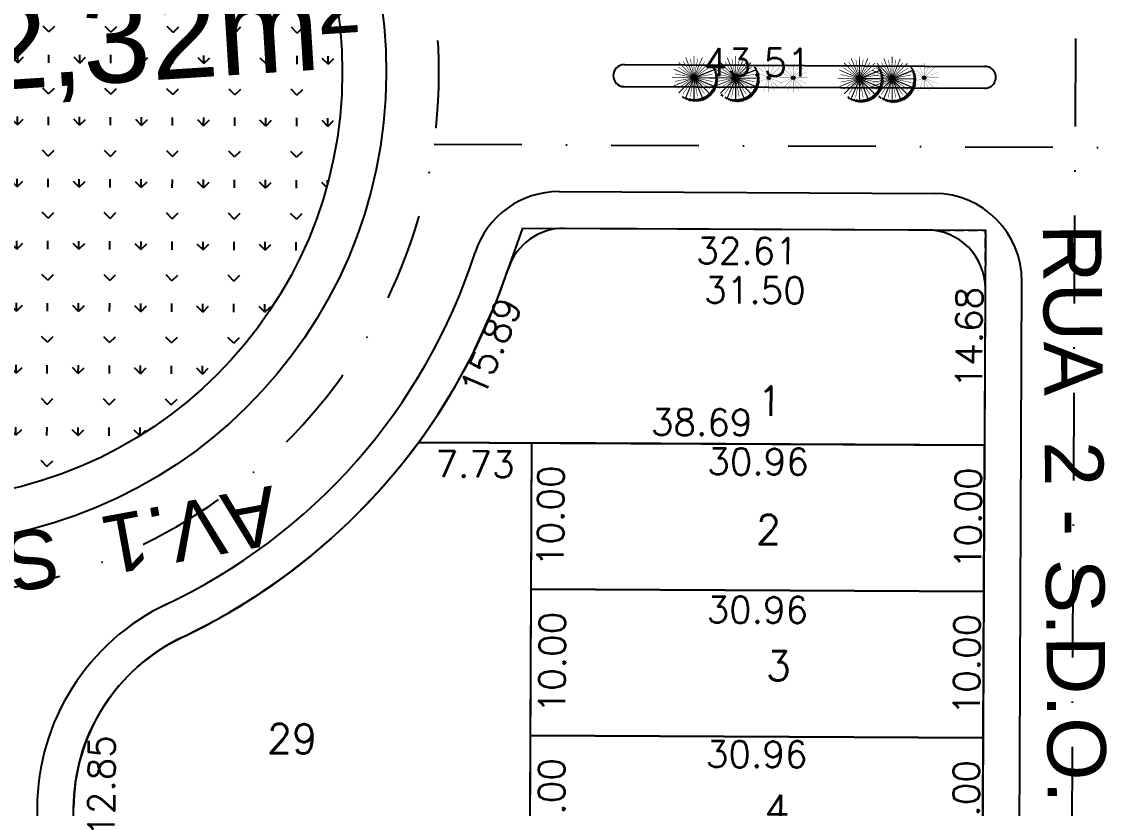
# Model space of a CAD drawing. Header units: millimetres. Extents: x -4430026 to 4783824, y 584 to 9593110.
# Drawn here: x 1678 to 1752.4, y 1674.4 to 1728.2 of the extents above; entities that cross this region are included whole.
import ezdxf
from ezdxf.enums import TextEntityAlignment as Align

# ---------------------------------------------------------------- set-up
doc = ezdxf.new("R2010")
doc.units = ezdxf.units.MM
for name, pattern in [('DASHDOT', [1, 0.5, -0.25, 0, -0.25]), ('HIDDEN', [0.375, 0.25, -0.125]), ('HIDDEN2', [0.1875, 0.125, -0.0625])]:
    doc.linetypes.add(name, pattern=pattern)
for name, color, linetype in [('boundary filipe', 6, 'Continuous'), ('BOUNDARY LOTES', 2, 'Continuous'), ('BOUNDARY VERDES', 92, 'Continuous'), ('Calçada', 1, 'Continuous'), ('CANTOS', 9, 'HIDDEN'), ('Cota', 8, 'Continuous'), ('COTAS', 8, 'Continuous'), ('Lotes', 2, 'Continuous'), ('Nomes de Ruas', 3, 'Continuous'), ('Numero de lotes', 5, 'Continuous'), ('PAI_pDYD', 72, 'Continuous'), ('Parede', 4, 'Continuous'), ('Projeção', 8, 'HIDDEN2'), ('QUADRA', 4, 'Continuous'), ('TRANSPLANTADA RETIRADA', 12, 'Continuous')]:
    doc.layers.add(name, color=color, linetype=linetype)
doc.styles.add('arcad1', font='romans.shx')
doc.styles.add('ARIAL', font='arial.ttf', dxfattribs={"height": 0.25})
doc.styles.add('ROMANS', font='romans.shx')
doc.dimstyles.new('BOLA100', dxfattribs={"dimscale": 0, "dimtxt": 1.9, "dimasz": 0.18, "dimexe": 0.18, "dimexo": 0.063, "dimgap": 0, "dimtad": 1, "dimzin": 4, "dimdsep": 46, "dimtxsty": 'ROMANS', "dimcen": 0.09, "dimse1": 1, "dimse2": 1, "dimsd1": 1, "dimsd2": 1, "dimclrt": 256, "dimaunit": 1, "dimadec": 4, "dimazin": 0, "dimtfac": 1.2, "dimtix": 1, "dimtmove": 2, "dimatfit": 3, "dimfxl": 1, "dimtvp": 2, "dimtolj": 1, "dimtzin": 4, "dimarcsym": 0})
doc.dimstyles.get("Standard").update_dxf_attribs({"dimtxt": 0.18, "dimasz": 0.18, "dimexe": 0.18, "dimexo": 0.0625, "dimgap": 0.09, "dimtad": 0, "dimtih": 1, "dimtoh": 1, "dimdec": 4, "dimzin": 0, "dimdsep": 46, "dimtxsty": 'Standard', "dimcen": 0.09, "dimadec": 0, "dimazin": 0, "dimtfac": 1, "dimtdec": 4, "dimtofl": 0, "dimtmove": 0, "dimatfit": 3, "dimfxl": 1, "dimtolj": 1, "dimtzin": 0, "dimarcsym": 0})

# ---------------------------------------------------------------- blocks, each defined once
blk = doc.blocks.new('PALMEIRA_PROPOSTA')
at = {"linetype": 'Continuous'}
h = blk.add_hatch(dxfattribs=at)
h.set_pattern_fill('_USER', color=250, scale=0.1680349678048515, angle=315, style=0, pattern_type=0)
h.set_pattern_definition([(315, (-2.759752643576576, -4.606280417879745), (0.1188186652112737, 0.1188186652112736), [])])
h.paths.add_polyline_path([(4.606280417880498, -0.4062804178796711, 0.2167655817345071), (3.166033061457028, 2.759752643582601, -0.1811803007978053), (4.200000000000045, 0, -0.643701983375483), (-2.759752643576576, -3.166033061462272, 0.6932216010114453)])
blk.add_hatch(color=1, dxfattribs=at).paths.add_polyline_path([(-0.4, 0, 1), (0.4, 0, 1)])
at = {"color": 98, "linetype": 'Continuous', "const_width": 0.15}
for points in [[(0, 4.199999999999967), (0, 0.3999999999999986)], [(-2.969848480983501, 2.969848480983444), (-0.2828427124745758, 0.2828427124746327)], [(-1.607270415933272, 3.880294036547411), (-0.1530733729459826, 0.3695518130044917)], [(1.607270415933272, 3.880294036547468), (0.1530733729459826, 0.3695518130045699)], [(2.969848480983728, 2.969848480983558), (0.2828427124745758, 0.2828427124746327)], [(-4.200000000000045, -5.684341886080801e-14), (-0.4000000000000909, -5.684341886080801e-14)], [(-3.880294036547411, 1.607270415933158), (-0.3695518130045912, 0.1530733729458476)], [(3.880294036547639, 1.607270415933669), (0.3695518130043638, 0.1530733729463094)], [(4.200000000000045, -5.684341886080801e-14), (0.4000000000000909, -5.684341886080801e-14)], [(-3.880294036547184, -1.607270415933499), (-0.3695518130043638, -0.1530733729461531)], [(-2.969848480983501, -2.969848480983558), (-0.2828427124745758, -0.2828427124746327)], [(-1.607270415933272, -3.880294036547411), (-0.1530733729459826, -0.3695518130044917)], [(0, -4.199999999999967), (0, -0.3999999999999986)], [(1.607270415933726, -3.880294036547241), (0.1530733729464373, -0.3695518130043425)], [(2.969848480983501, -2.969848480983558), (0.2828427124745758, -0.2828427124746327)], [(3.880294036547639, -1.607270415933101), (0.3695518130045912, -0.1530733729458404)]]:
    blk.add_lwpolyline(points, dxfattribs=at)
at = {"color": 96, "linetype": 'Continuous', "const_width": 0.1}
for points in [[(-3.076437565519427, 2.055609862172389), (-0.3325878449209085, 0.2222280932077751)], [(-2.055609862172332, 3.07643756551937), (-0.222228093207832, 0.3325878449209654)], [(-0.7218341914597204, 3.628905537491853), (-0.07803612880638866, 0.3923141121612517)], [(0.7218341914597204, 3.628905537491853), (0.07803612880638866, 0.3923141121612517)], [(2.05560986217256, 3.07643756551937), (0.222228093207832, 0.3325878449209654)], [(3.076437565519427, 2.055609862172389), (0.3325878449209085, 0.2222280932078888)], [(-3.628905537491846, 0.7218341914596635), (-0.3923141121613298, 0.07803612880633182)], [(3.628905537491846, 0.7218341914596635), (0.3923141121613298, 0.07803612880633182)], [(-3.628905537491846, -0.7218341914597772), (-0.3923141121613298, -0.0780361288064455)], [(-3.076437565519427, -2.055609862172503), (-0.3325878449209085, -0.2222280932078888)], [(-2.055609862172332, -3.076437565519484), (-0.222228093207832, -0.3325878449209654)], [(-0.7218341914597204, -3.628905537491853), (-0.07803612880638866, -0.3923141121612517)], [(0.7218341914597204, -3.628905537491853), (0.07803612880638866, -0.3923141121612517)], [(2.055609862172332, -3.07643756551937), (0.222228093207832, -0.3325878449209654)], [(3.076437565519427, -2.055609862172389), (0.3325878449209085, -0.2222280932077751)], [(3.628905537491846, -0.7218341914597772), (0.3923141121613298, -0.0780361288064455)]]:
    blk.add_lwpolyline(points, dxfattribs=at)
at = {"color": 98, "linetype": 'Continuous', "true_color": 0x001a00, "const_width": 0.15}
for points in [[(4.202124618651624, -0.06979593471066892), (0.4021246186516692, -0.06979593471066892)], [(3.915288052638743, 1.522220272488596), (0.4045458290954684, 0.06802322950123596)], [(-2.920891963595523, -3.022992908696779), (-0.2338861950865976, -0.3359871401878536)], [(-1.542341798166262, -3.9104686694983), (-0.08814475517897336, -0.3997264459553804)], [(0.07054112755872666, -4.199999999999967), (0.07054112755872666, -0.3999999999999986)], [(1.682805993431657, -3.847883843890031), (0.228608950444368, -0.3371416203471327)], [(2.91985880070979, -3.019590013364777), (0.2328530322008646, -0.3325842448558518)], [(3.85491508766404, -1.667666406111209), (0.344172864120992, -0.2134693631239486)]]:
    blk.add_lwpolyline(points, dxfattribs=at)
at = {"color": 1, "linetype": 'Continuous'}
blk.add_circle((0, 0), 0.4, dxfattribs=at)
blk = doc.blocks.new('PALMEIRA RETIRADA')
at = {"layer": 'TRANSPLANTADA RETIRADA', "linetype": 'Continuous'}
blk.add_hatch(color=256, dxfattribs=at).paths.add_polyline_path([(-0.4, 0, 1), (0.4, 0, 1)])
at = {"layer": 'TRANSPLANTADA RETIRADA', "linetype": 'HIDDEN', "const_width": 0.05}
for points in [[(-1.607270415933272, 3.880294036547411), (-0.1530733729459826, 0.3695518130044917)], [(0, 4.199999999999967), (0, 0.3999999999999986)], [(1.607270415933272, 3.880294036547468), (0.1530733729459826, 0.3695518130045699)], [(-4.200000000000045, -5.684341886080801e-14), (-0.4000000000000909, -5.684341886080801e-14)], [(-3.880294036547411, 1.607270415933158), (-0.3695518130045912, 0.1530733729458476)], [(-2.969848480983501, 2.969848480983444), (-0.2828427124745758, 0.2828427124746327)], [(2.969848480983728, 2.969848480983558), (0.2828427124745758, 0.2828427124746327)], [(3.880294036547639, 1.607270415933669), (0.3695518130043638, 0.1530733729463094)], [(4.200000000000045, -5.684341886080801e-14), (0.4000000000000909, -5.684341886080801e-14)], [(-3.880294036547184, -1.607270415933499), (-0.3695518130043638, -0.1530733729461531)], [(-2.969848480983501, -2.969848480983558), (-0.2828427124745758, -0.2828427124746327)], [(-1.607270415933272, -3.880294036547411), (-0.1530733729459826, -0.3695518130044917)], [(0, -4.199999999999967), (0, -0.3999999999999986)], [(1.607270415933726, -3.880294036547241), (0.1530733729464373, -0.3695518130043425)], [(2.969848480983501, -2.969848480983558), (0.2828427124745758, -0.2828427124746327)], [(3.880294036547639, -1.607270415933101), (0.3695518130045912, -0.1530733729458404)]]:
    blk.add_lwpolyline(points, dxfattribs=at)
at = {"layer": 'TRANSPLANTADA RETIRADA', "linetype": 'Continuous'}
blk.add_circle((0, 0), 0.4, dxfattribs=at)
blk = doc.blocks.new('*D15048')
at = {"layer": 'DEFPOINTS', "color": 0}
for p in [(1712.403420377826, 1712.513319101316), (1743.904162586108, 1712.364093908866), (1743.879011301854, 1707.054775097035)]:
    blk.add_point(p, dxfattribs=at)
at = {"layer": 'Cota', "color": 41, "insert": (1728.145693912245, 1709.812303683853), "char_height": 1.8, "attachment_point": 5, "rotation": 359.72858068829004, "style": 'ROMANS'}
blk.add_mtext('\\A1;31.50', dxfattribs=at)
blk = doc.blocks.new('*D13686')
at = {"layer": 'DEFPOINTS', "color": 0, "linetype": 'ByBlock'}
for p in [(1750.060929729168, 1724.332923645058), (1812.260231825469, 1724.038273362053), (1812.260231825469, 1724.038273362053)]:
    blk.add_point(p, dxfattribs=at)
at = {"layer": 'COTAS', "linetype": 'ByBlock', "insert": (1781.165081062991, 1725.135587844248), "char_height": 1.9, "attachment_point": 5, "rotation": 359.7285806946949, "style": 'ROMANS'}
blk.add_mtext('\\A1;62.20', dxfattribs=at)
blk = doc.blocks.new('*D13694')
at = {"layer": 'DEFPOINTS', "color": 0, "linetype": 'ByBlock'}
for p in [(1706.551251850204, 1724.538633910591), (1706.551251850204, 1724.538633910585), (1750.060929729168, 1724.332923645058)]:
    blk.add_point(p, dxfattribs=at)
at = {"layer": 'COTAS', "linetype": 'ByBlock', "insert": (1728.310582263253, 1725.385768160215), "char_height": 1.9, "attachment_point": 5, "rotation": 359.7291121706142, "style": 'ROMANS'}
blk.add_mtext('\\A1;43.51', dxfattribs=at)
blk = doc.blocks.new('*D14066')
at = {"layer": 'DEFPOINTS', "color": 0, "linetype": 'ByBlock'}
for p in [(1750.060929729168, 1724.332923645058), (1749.013449186082, 1503.214673726387), (1751.347637508724, 1503.203616218231)]:
    blk.add_point(p, dxfattribs=at)
at = {"layer": 'COTAS', "linetype": 'ByBlock', "insert": (1750.921388439576, 1613.767241463504), "char_height": 1.9, "attachment_point": 5, "rotation": 89.72858067876712, "style": 'ROMANS'}
blk.add_mtext('\\A1;221.12', dxfattribs=at)
blk = doc.blocks.new('*D14072')
at = {"layer": 'DEFPOINTS', "color": 0, "linetype": 'ByBlock'}
for p in [(1751.097532405896, 1943.154906786133), (1750.060929729168, 1724.332923645058), (1750.060929729169, 1724.332923645058)]:
    blk.add_point(p, dxfattribs=at)
at = {"layer": 'COTAS', "linetype": 'ByBlock', "insert": (1748.795594043576, 1833.752364653913), "char_height": 1.9, "attachment_point": 5, "rotation": 89.72858067876808, "style": 'ROMANS'}
blk.add_mtext('\\A1;218.82', dxfattribs=at)
blk = doc.blocks.new('*D11380')
at = {"layer": 'DEFPOINTS', "color": 0}
for p in [(1705.145790611087, 1697.281180000301), (1743.831843708595, 1697.09791657506), (1743.831843708625, 1697.097916581284)]:
    blk.add_point(p, dxfattribs=at)
at = {"layer": 'Cota', "color": 41, "insert": (1724.505870874981, 1700.789507900733), "char_height": 1.8, "attachment_point": 5, "rotation": 359.7285806790697, "style": 'ROMANS'}
blk.add_mtext('\\A1;38.69', dxfattribs=at)
blk = doc.blocks.new('*D11381')
at = {"layer": 'DEFPOINTS', "color": 0}
for p in [(1711.306696623108, 1714.066392800253), (1705.155895609924, 1699.41429812976), (1710.342939660856, 1697.236829547869)]:
    blk.add_point(p, dxfattribs=at)
at = {"layer": 'Cota', "color": 41, "insert": (1710.098955624746, 1705.956320910576), "char_height": 1.8, "attachment_point": 5, "rotation": 67.2278289592098, "style": 'ROMANS'}
blk.add_mtext('\\A1;15.89', dxfattribs=at)
blk = doc.blocks.new('*D11382')
at = {"layer": 'DEFPOINTS', "color": 0}
for p in [(1711.306696623107, 1714.066392800253), (1743.911495024811, 1713.911937471901), (1743.887411598746, 1708.828038715956)]:
    blk.add_point(p, dxfattribs=at)
at = {"layer": 'Cota', "color": 41, "insert": (1727.602066113004, 1712.505225986961), "char_height": 1.8, "attachment_point": 5, "rotation": 359.7285806790948, "style": 'ROMANS'}
blk.add_mtext('\\A1;32.61', dxfattribs=at)
blk = doc.blocks.new('*D11383')
at = {"layer": 'DEFPOINTS', "color": 0}
for p in [(1743.911495027032, 1713.911937472198), (1746.411466973438, 1713.90009461452), (1743.841948709829, 1699.231034710733)]:
    blk.add_point(p, dxfattribs=at)
at = {"layer": 'Cota', "color": 41, "insert": (1742.776734208007, 1706.576696948863), "char_height": 1.8, "attachment_point": 5, "rotation": 89.72858067963554, "style": 'ROMANS'}
blk.add_mtext('\\A1;14.68', dxfattribs=at)
blk = doc.blocks.new('*D11384')
at = {"layer": 'DEFPOINTS', "color": 0}
for p in [(1705.155895609924, 1699.41429812976), (1712.885245692156, 1699.377682682864), (1712.861236799693, 1694.309517450415)]:
    blk.add_point(p, dxfattribs=at)
at = {"layer": 'Cota', "color": 41, "insert": (1709.013615473108, 1697.927784780695), "char_height": 1.8, "attachment_point": 5, "rotation": 359.72858068829044, "style": 'ROMANS'}
blk.add_mtext('\\A1;7.73', dxfattribs=at)
blk = doc.blocks.new('*D11385')
at = {"layer": 'DEFPOINTS', "color": 0}
for p in [(1712.885245692156, 1699.377682682864), (1717.808803643756, 1699.354358823445), (1712.837874262903, 1689.377794886109)]:
    blk.add_point(p, dxfattribs=at)
at = {"layer": 'Cota', "color": 41, "insert": (1714.185158322298, 1694.371468639599), "char_height": 1.8, "attachment_point": 5, "rotation": 89.72858068829193, "style": 'ROMANS'}
blk.add_mtext('\\A1;10.00', dxfattribs=at)
blk = doc.blocks.new('*D11386')
at = {"layer": 'DEFPOINTS', "color": 0}
for p in [(1743.841948709828, 1699.231034710733), (1743.794577280575, 1689.231146913982), (1746.29454922628, 1689.219304056685)]:
    blk.add_point(p, dxfattribs=at)
at = {"layer": 'Cota', "color": 41, "insert": (1742.718275334074, 1694.236301669592), "char_height": 1.8, "attachment_point": 5, "rotation": 89.72858068829183, "style": 'ROMANS'}
blk.add_mtext('\\A1;10.00', dxfattribs=at)
blk = doc.blocks.new('*D11387')
at = {"layer": 'DEFPOINTS', "color": 0}
for p in [(1712.885245692156, 1699.377682682864), (1743.841948707438, 1699.231034705763), (1743.819202948504, 1694.429511233633)]:
    blk.add_point(p, dxfattribs=at)
at = {"layer": 'Cota', "color": 41, "insert": (1728.357905155973, 1698.102794829012), "char_height": 1.8, "attachment_point": 5, "rotation": 359.7285806790694, "style": 'ROMANS'}
blk.add_mtext('\\A1;30.96', dxfattribs=at)
blk = doc.blocks.new('*D11388')
at = {"layer": 'DEFPOINTS', "color": 0}
for p in [(1712.837874262903, 1689.377794886109), (1743.794577276598, 1689.231146914001), (1743.771204259727, 1684.297212053616)]:
    blk.add_point(p, dxfattribs=at)
at = {"layer": 'Cota', "color": 41, "insert": (1728.309906467411, 1687.970495646502), "char_height": 1.8, "attachment_point": 5, "rotation": 359.7285806882942, "style": 'ROMANS'}
blk.add_mtext('\\A1;30.96', dxfattribs=at)
blk = doc.blocks.new('*D8805')
at = {"layer": 'DEFPOINTS', "color": 0}
for p in [(1712.837874262903, 1689.377794886109), (1712.79050283365, 1679.377907089356), (1717.866895901937, 1679.353859220021)]:
    blk.add_point(p, dxfattribs=at)
at = {"layer": 'Lotes', "color": 41, "insert": (1714.290622009732, 1684.370856832929), "char_height": 1.8, "attachment_point": 5, "rotation": 89.72858068828802, "style": 'ROMANS'}
blk.add_mtext('\\A1;10.00', dxfattribs=at)
blk = doc.blocks.new('*D8806')
at = {"layer": 'DEFPOINTS', "color": 0}
for p in [(1712.79050283365, 1679.377907089356), (1712.743131404396, 1669.378019292599), (1717.819524472684, 1669.353971423264)]:
    blk.add_point(p, dxfattribs=at)
at = {"layer": 'Lotes', "color": 41, "insert": (1714.243250580479, 1674.370969036174), "char_height": 1.8, "attachment_point": 5, "rotation": 89.72858068828802, "style": 'ROMANS'}
blk.add_mtext('\\A1;10.00', dxfattribs=at)
blk = doc.blocks.new('*D8823')
at = {"layer": 'DEFPOINTS', "color": 0}
for p in [(1741.172389830122, 1689.243568730086), (1741.125018400869, 1679.243680933333), (1746.201411469156, 1679.219633063998)]:
    blk.add_point(p, dxfattribs=at)
at = {"layer": 'Lotes', "color": 41, "insert": (1742.625137576951, 1684.236630676906), "char_height": 1.8, "attachment_point": 5, "rotation": 89.72858068828802, "style": 'ROMANS'}
blk.add_mtext('\\A1;10.00', dxfattribs=at)
blk = doc.blocks.new('*D8824')
at = {"layer": 'DEFPOINTS', "color": 0}
for p in [(1741.125018400869, 1679.243680933333), (1741.077646971615, 1669.243793136576), (1746.154040039903, 1669.219745267241)]:
    blk.add_point(p, dxfattribs=at)
at = {"layer": 'Lotes', "color": 41, "insert": (1742.577766147698, 1674.236742880151), "char_height": 1.8, "attachment_point": 5, "rotation": 89.72858068828802, "style": 'ROMANS'}
blk.add_mtext('\\A1;10.00', dxfattribs=at)
blk = doc.blocks.new('*D8841')
at = {"layer": 'DEFPOINTS', "color": 0}
for p in [(1712.790502833673, 1679.377907094338), (1743.747205848956, 1679.231259117238), (1743.724460090022, 1674.429735645106)]:
    blk.add_point(p, dxfattribs=at)
at = {"layer": 'Cota', "color": 41, "insert": (1728.263162297491, 1678.103019240485), "char_height": 1.8, "attachment_point": 5, "rotation": 359.7285806790694, "style": 'ROMANS'}
blk.add_mtext('\\A1;30.96', dxfattribs=at)
blk = doc.blocks.new('*D8858')
at = {"layer": 'DEFPOINTS', "color": 0}
for p in [(1681.618401857827, 1682.37171224892), (1681.557548023022, 1669.525751515889), (1687.052055286332, 1669.49972295763)]:
    blk.add_point(p, dxfattribs=at)
at = {"layer": 'Lotes', "color": 41, "insert": (1683.482522596903, 1675.939757038676), "char_height": 1.8, "attachment_point": 5, "rotation": 89.72858068828802, "style": 'ROMANS'}
blk.add_mtext('\\A1;12.85', dxfattribs=at)
blk = doc.blocks.new('*D8587')
at = {"layer": 'DEFPOINTS', "color": 0, "linetype": 'ByBlock'}
for p in [(1750.060929729168, 1724.332923645058), (1812.260231825469, 1724.038273362053), (1812.260231825469, 1724.038273362053)]:
    blk.add_point(p, dxfattribs=at)
at = {"layer": 'COTAS', "linetype": 'ByBlock', "insert": (1781.165081062991, 1725.135587844248), "char_height": 1.9, "attachment_point": 5, "rotation": 359.7285806946949, "style": 'ROMANS'}
blk.add_mtext('\\A1;62.20', dxfattribs=at)
blk = doc.blocks.new('*D8595')
at = {"layer": 'DEFPOINTS', "color": 0, "linetype": 'ByBlock'}
for p in [(1706.551251850204, 1724.538633910591), (1706.551251850204, 1724.538633910582), (1750.060929729168, 1724.332923645058)]:
    blk.add_point(p, dxfattribs=at)
at = {"layer": 'COTAS', "linetype": 'ByBlock', "insert": (1728.310582263253, 1725.385768160211), "char_height": 1.9, "attachment_point": 5, "rotation": 359.7291121706142, "style": 'ROMANS'}
blk.add_mtext('\\A1;43.51', dxfattribs=at)
blk = doc.blocks.new('*D8599')
at = {"layer": 'DEFPOINTS', "color": 0, "linetype": 'ByBlock'}
for p in [(1750.060929729168, 1724.332923645058), (1749.013449186082, 1503.214673726387), (1751.347637508724, 1503.203616218231)]:
    blk.add_point(p, dxfattribs=at)
at = {"layer": 'COTAS', "linetype": 'ByBlock', "insert": (1750.921388439576, 1613.767241463504), "char_height": 1.9, "attachment_point": 5, "rotation": 89.72858067876712, "style": 'ROMANS'}
blk.add_mtext('\\A1;221.12', dxfattribs=at)
blk = doc.blocks.new('*D8602')
at = {"layer": 'DEFPOINTS', "color": 0, "linetype": 'ByBlock'}
for p in [(1751.097532405896, 1943.154906786133), (1750.060929729168, 1724.332923645058), (1750.060929729169, 1724.332923645058)]:
    blk.add_point(p, dxfattribs=at)
at = {"layer": 'COTAS', "linetype": 'ByBlock', "insert": (1748.795594043576, 1833.752364653913), "char_height": 1.9, "attachment_point": 5, "rotation": 89.72858067876808, "style": 'ROMANS'}
blk.add_mtext('\\A1;218.82', dxfattribs=at)
blk = doc.blocks.new('*D8741')
at = {"layer": 'DEFPOINTS', "color": 0}
for p in [(1711.306696623107, 1714.066392800253), (1743.911495024811, 1713.911937471901), (1743.887411598746, 1708.828038715956)]:
    blk.add_point(p, dxfattribs=at)
at = {"layer": 'Cota', "color": 41, "insert": (1727.602066113004, 1712.505225986961), "char_height": 1.8, "attachment_point": 5, "rotation": 359.7285806790948, "style": 'ROMANS'}
blk.add_mtext('\\A1;32.61', dxfattribs=at)

msp = doc.modelspace()

# ---------------------------------------------------------------- hatches: boundary and pattern name
at = {"layer": 'BOUNDARY VERDES', "linetype": 'ByBlock'}
h = msp.add_hatch(dxfattribs=at)
h.set_pattern_fill('ACET-2D-ACET-2D-GRASS', color=256, scale=3, angle=-0.271419311709254, style=0)
h.set_pattern_definition([(89.72858068829075, (-12463.19953804596, 8873.38966716007), (-2.121296541097392, 0.01004899765517337), [0.5624999999999998, -3.680140688999999]), (44.72858068829074, (-12463.19953804596, 8873.38966716007), (-2.111247543999205, 2.131345539314854), [0.5625, -2.4375]), (134.7285806882907, (-12463.19953804596, 8873.38966716007), (-2.131345539314854, -2.111247543999205), [0.5625, -2.4375])])
edge = h.paths.add_edge_path()
edge.add_ellipse((1670.726130594996, 1724.708605582547), major_axis=(-29.22519739150426, 0.138445492369255), ratio=0.9998098693193332, start_angle=0, end_angle=360)

# ---------------------------------------------------------------- linework, layer by layer
at = {"layer": 'boundary filipe', "elevation": 2.439200347918005}
msp.add_lwpolyline([(1688.440362633493, 1685.812324287885), (1690.90770900008, 1687.056714558122), (1692.302956474417, 1687.838265049027), (1693.357549780443, 1688.475754044714), (1693.91883808534, 1688.832292956544), (1695.1292479524, 1689.644111706086), (1696.480600040357, 1690.624214876414), (1697.855945867654, 1691.708310310858), (1699.184895458559, 1692.84693177515), (1700.421813436296, 1693.995905199149), (1701.528947285336, 1695.105704724436), (1702.218415821184, 1695.839818319443), (1702.739558651996, 1696.418550123611), (1703.912226907102, 1697.803467306656), (1704.704851206841, 1698.811615871545), (1705.483656770463, 1699.866531429971), (1706.474146572765, 1701.313852063211), (1707.664386969059, 1703.241216767013), (1708.850209045981, 1705.424055045602), (1710.453733851146, 1708.989283265604), (1711.293609922684, 1711.303851458861), (1712.287034593238, 1714.061748746922), (1743.911495024813, 1713.911937472208), (1742.942110643941, 1509.279422386168)], dxfattribs=at)
msp.add_lwpolyline([(1680.796715405499, 1508.917535825607), (1681.580711137648, 1674.415377068861, -0.2751800621661684), (1688.440362631755, 1685.812324286955)], format="xyb", dxfattribs=at)
at = {"layer": 'BOUNDARY LOTES', "elevation": 2.439200347918005}
for points in [[(1743.841948709828, 1699.231034710733), (1705.174106897143, 1699.414211859322), (1706.474146575129, 1701.3138520632), (1707.664386971424, 1703.241216767002), (1708.850209048346, 1705.424055045592), (1710.45373385351, 1708.989283265593), (1711.293609925049, 1711.30385145885), (1712.287034595602, 1714.06174874691), (1743.911495027178, 1713.911937472197), (1743.841948709828, 1699.231034710733)], [(1704.848728919981, 1699.006502561051), (1704.70485120687, 1698.811615871612), (1704.635286643089, 1698.723135850069)], [(1702.739558652048, 1696.418550123716), (1702.218415821127, 1695.839818319454), (1701.679113910405, 1695.265595067884)], [(1701.568749563728, 1695.145602835827), (1700.421813436329, 1693.995905199163), (1699.184895458447, 1692.846931775131), (1698.72578524956, 1692.453573936767)], [(1698.278189647947, 1692.070081618591), (1697.855945867602, 1691.70831031083), (1696.480600040362, 1690.624214876398), (1695.129247952362, 1689.644111706085), (1695.021016014702, 1689.571520826978)], [(1694.680982805048, 1689.343461437645), (1693.918838085295, 1688.832292956521), (1693.357549780307, 1688.475754044669), (1692.219662221194, 1687.787914672702)]]:
    msp.add_lwpolyline(points, dxfattribs=at)
for points in [[(1743.84194870746, 1699.231034710744), (1712.885245692154, 1699.377682682866), (1712.837874262901, 1689.377794886107), (1743.794577276598, 1689.231146913999)], [(1743.7945772766, 1689.231146914), (1712.837874262903, 1689.377794886107), (1712.79050283365, 1679.377907089356), (1743.747205845737, 1679.231259117253)], [(1743.747205845737, 1679.231259117253), (1712.79050283365, 1679.377907089356), (1712.743131404396, 1669.378019292597), (1743.699834414875, 1669.231371320504)]]:
    msp.add_lwpolyline(points, close=True, dxfattribs=at)
at = {"layer": 'Calçada'}
for p, q in [((1719.218553205685, 1725.228753253751, 2.439200347918005), (1743.863589776235, 1725.112004881299, 2.439200347918005)), ((1719.218553205685, 1725.228753253751, 2.439200347918005), (1743.863589776235, 1725.112004881299, 2.439200347918005)), ((1719.211448841377, 1723.729055276229, 2.439200347918005), (1743.856485413314, 1723.612306901908, 2.439200347918005)), ((1719.211448841377, 1723.729055276229, 2.439200347918005), (1743.856485413314, 1723.612306901908, 2.439200347918005)), ((1714.757651559647, 1716.550073000669, 2.439200347918005), (1740.423377154063, 1716.428489422161, 2.439200347918005)), ((1714.757651559647, 1716.550073000669, 2.439200347918005), (1740.423377154063, 1716.428489422161, 2.439200347918005)), ((1745.458488425249, 1512.730773348949, 2.439200347918005), (1746.394886973652, 1710.400133885684, 2.439200347918005)), ((1679.080739188458, 1674.427219926267, 2.439200347918005), (1678.313499477861, 1512.466496654905, 2.439200347918005))]:
    msp.add_line(p, q, dxfattribs=at)
for centre, radius, start, end in [((1714.729228701149, 1710.550140322644, 2.439200347918062), 5.999999999999999, 89.72858067922077, 162.1584119651754), ((1714.729228701149, 1710.550140322644, 2.439200347918062), 5.999999999999999, 89.72858067922077, 162.1584119651754), ((1740.394954295603, 1710.428556744112, 2.439200347918005), 5.999999999999999, 359.7285806799568, 89.72858067963764), ((1740.394954295603, 1710.428556744112, 2.439200347918005), 5.999999999999999, 359.7285806799568, 89.72858067963764), ((1694.580565273409, 1674.353794210219, 2.439200347918062), 15.5, 115.3423874762325, 179.728580685689)]:
    msp.add_arc(centre, radius, start, end, dxfattribs=at)
for centre in [(1670.726130594996, 1724.708605582547, 2.439200347918005), (1670.726130594989, 1724.708605582548, 2.439200347918005), (1670.726130594989, 1724.708605582548, 2.439200347918005)]:
    msp.add_ellipse(centre, major_axis=(-32.22516373052985, 0.1526569213407446), ratio=0.9998098693193331, dxfattribs=at)
for centre, major_axis, ratio, start_param, end_param in [((1719.21500102447, 1724.478904265919, 2.439200347918062), (-0.749991590966356, 0.003552857272517582), 0.9998098693193332, 4.712388980161548, 7.853981633748916), ((1719.21500102447, 1724.478904265919, 2.439200347918062), (-0.749991590966356, 0.003552857272517582), 0.9998098693193332, 4.712388980161548, 7.853981633748916), ((1743.860037595055, 1724.362155900917, 2.439200347918062), (-0.7499915866626754, 0.003552857252130203), 0.9998098693193334, 1.570796327500652, 4.71238898109287), ((1743.860037595055, 1724.362155900917, 2.439200347918062), (-0.7499915866626754, 0.003552857252130203), 0.9998098693193334, 1.570796327500652, 4.71238898109287), ((1670.726130594965, 1724.70860558814, 2.439200347918062), (-40.22507396793142, 0.190554065263504), 0.9998098693193332, 2.013629430993767, 2.834990078065698)]:
    msp.add_ellipse(centre, major_axis=major_axis, ratio=ratio, start_param=start_param, end_param=end_param, dxfattribs=at)
at = {"layer": 'CANTOS', "ltscale": 2.5}
for p in [(1739.911539906074, 1713.930886044513, 2.439200347918005), (1739.911539906074, 1713.930886044513, 2.439200347918005), (1743.892546452469, 1709.911982353469, 2.439200347918005), (1743.892546452469, 1709.911982353469, 2.439200347918005)]:
    msp.add_line(p, (1743.911495024813, 1713.911937472208, 2.439200347918005), dxfattribs=at)
at = {"layer": 'Lotes'}
for p, q in [((1705.155895609924, 1699.41429812976, 2.439200347918005), (1743.841948707464, 1699.231034710744, 2.439200347918005)), ((1712.885245692156, 1699.377682682864, 2.439200347918005), (1711.983807351751, 1509.088252918067, 2.439200347918005)), ((1712.837874262903, 1689.377794886109, 2.439200347918005), (1743.794577276598, 1689.231146914, 2.439200347918005)), ((1712.79050283365, 1679.377907089356, 2.439200347918005), (1743.747205845737, 1679.231259117253, 2.439200347918005))]:
    msp.add_line(p, q, dxfattribs=at)
at = {"layer": 'Projeção', "linetype": 'DASHDOT', "ltscale": 12}
for p, q in [((1749.013449186089, 1503.214673726383, 2.439200347918005), (1751.097532405903, 1943.154906786128, 2.439200347918005)), ((1706.212419897982, 1719.790589337919, 2.439200347918005), (2248.241023587471, 1717.222893602625, 2.439200347918005))]:
    msp.add_line(p, q, dxfattribs=at)
at = {"layer": 'Projeção', "linetype": 'DASHDOT', "ltscale": 12, "elevation": 2.439200347918005}
msp.add_lwpolyline([(1634.901007257636, 1724.878316218653), (1634.901007257636, 1724.878316218653, 81.4954657872159), (1634.952537329124, 1726.635696119401)], format="xyb", dxfattribs=at)
at = {"layer": 'QUADRA'}
for p, q in [((1715.110437951163, 1714.048373731177, 2.439200347918005), (1739.911539906074, 1713.930886044513, 2.439200347918005)), ((1715.110437951163, 1714.048373731177, 2.439200347918005), (1739.911539906074, 1713.930886044513, 2.439200347918005)), ((1742.942110643941, 1509.279422386165, 2.439200347918005), (1743.89254645247, 1709.911982354113, 2.439200347918005))]:
    msp.add_line(p, q, dxfattribs=at)
at = {"layer": 'QUADRA', "elevation": 2.439200347918005}
msp.add_lwpolyline([(1688.440362635857, 1685.812324287874), (1690.907709002445, 1687.056714558111), (1692.302956476781, 1687.838265049016), (1693.357549782808, 1688.475754044703), (1693.918838087705, 1688.832292956533), (1695.129247954764, 1689.644111706075), (1696.480600042721, 1690.624214876403), (1697.855945870019, 1691.708310310848), (1699.184895460923, 1692.846931775139), (1700.421813438661, 1693.995905199137), (1701.528947287701, 1695.105704724425), (1702.218415823548, 1695.839818319432), (1702.739558654361, 1696.418550123599), (1703.912226909467, 1697.803467306645), (1704.704851209205, 1698.811615871534), (1705.483656772827, 1699.86653142996), (1706.474146575129, 1701.3138520632), (1707.664386971424, 1703.241216767002), (1708.850209048346, 1705.424055045592), (1710.45373385351, 1708.989283265593), (1711.293609925049, 1711.30385145885), (1712.287034595602, 1714.06174874691), (1743.911495027178, 1713.911937472197), (1742.942110646306, 1509.279422386157)], dxfattribs=at)
msp.add_lwpolyline([(1680.796715407864, 1508.917535825595), (1681.580711140012, 1674.41537706885, -0.2751800621661684), (1688.440362634119, 1685.812324286943)], format="xyb", dxfattribs=at)
at = {"layer": 'QUADRA'}
msp.add_circle((1670.726130594996, 1724.708605582547, 2.439200347918005), 29.22002922300486, dxfattribs=at)
msp.add_circle((1670.726130594996, 1724.708605582547, 2.439200347918005), 29.22002922300486, dxfattribs=at)
for centre, radius, start, end in [((1715.091489379461, 1710.048418612476, 2.439200347918062), 4, 89.72858067953342, 161.7081011689436), ((1715.091489379461, 1710.048418612476, 2.439200347918062), 4, 89.72858067953342, 161.7081011689436), ((1739.892591333768, 1709.930930925814, 2.439200347918005), 4, 359.728580679123, 89.72858067963764), ((1739.892591333768, 1709.930930925814, 2.439200347918005), 4, 359.728580679123, 89.72858067963764), ((1694.580565273409, 1674.353794210219, 2.439200347918062), 13, 115.3423874762325, 179.728580685689)]:
    msp.add_arc(centre, radius, start, end, dxfattribs=at)
msp.add_open_spline([(1689.01621963498, 1686.102754062721, 2.439200347918062), (1690.942655564583, 1687.015120391074, 2.439200347918062), (1692.800676726152, 1688.071862967478, 2.439200347918062), (1697.631088851035, 1691.319832435917, 2.439200347918062), (1700.424257943239, 1693.776987445014, 2.439200347918062), (1705.288187389352, 1699.325151474259, 2.439200347918062), (1707.358583466548, 1702.415745512553, 2.439200347918062), (1709.89398493203, 1707.524205733974, 2.439200347918062), (1710.661509021286, 1709.391648002521, 2.439200347918062), (1711.293609922684, 1711.303851458857, 2.439200347918062)], degree=3, knots=[2.017907975824113, 2.017907975824113, 2.017907975824113, 2.017907975824113, 2.167583263096874, 2.167583263096874, 2.426646801912422, 2.426646801912422, 2.68571034072797, 2.68571034072797, 2.827144218772218, 2.827144218772218, 2.827144218772218, 2.827144218772218], dxfattribs=at)

# ---------------------------------------------------------------- block references
at = {"layer": 'PAI_pDYD', "color": 2, "xscale": 0.3550421296895795, "yscale": 0.3550421296895365, "zscale": 0.3550421296895365, "rotation": 359.7285806882999}
for p in [(1723.975930385376, 1724.338409377011, 2.439200347918005), (1723.975930385376, 1724.338409377011, 2.439200347918005), (1726.819861702059, 1724.32493711705, 2.439200347918005), (1726.819861702059, 1724.32493711705, 2.439200347918005), (1735.289852943481, 1724.284813108704, 2.439200347918005), (1735.289852943481, 1724.284813108704, 2.439200347918005), (1737.515536186591, 1724.274269611023, 2.439200347918005), (1737.515536186591, 1724.274269611023, 2.439200347918005)]:
    msp.add_blockref('PALMEIRA_PROPOSTA', p, dxfattribs=at)
at = {"layer": 'TRANSPLANTADA RETIRADA', "xscale": 0.2380952380953897, "yscale": 0.2380952380954113, "zscale": 0.2380952380954113, "rotation": 359.7285806882895}
for p in [(1729.09698874162, 1724.336994777891, 2.439200347918005), (1729.09698874162, 1724.336994777891, 2.439200347918005), (1730.76028452391, 1724.329115419818, 2.439200347918005), (1730.76028452391, 1724.329115419818, 2.439200347918005), (1739.70854451366, 1724.33415449046, 2.439200347918005), (1739.70854451366, 1724.33415449046, 2.439200347918005)]:
    msp.add_blockref('PALMEIRA RETIRADA', p, dxfattribs=at)

# ---------------------------------------------------------------- texts
at = {"layer": 'Nomes de Ruas', "style": 'ARIAL'}
for height, oblique, width, p in [(3.999238472688457, 0.09441215861974254, 0.9966188358766267, (1747.816788850772, 1714.343452050676, 2.439200347918005)), (3.999238472688464, 0.0944121586200479, 0.9966188358766251, (1747.816788850767, 1714.343452050676, 2.439200347918005))]:
    msp.add_text('RUA  2 - S.D.O.', height=height, rotation=270.5032382718124, dxfattribs=dict(at, oblique=oblique, width=width)).set_placement(p)
at = {"layer": 'Nomes de Ruas', "extrusion": (0.0865589626179618, -0.003822605184548597, 0.9962393957679578), "style": 'ARIAL'}
msp.add_text('AV.1  S.D.O.', height=3.999999999999999, rotation=102.9674616639009, dxfattribs=at).set_placement((1769.608588523668, -1612.341855657893, 142.6744068809878))
at = {"layer": 'Numero de lotes', "style": 'arcad1'}
for s, p in [('1', (1729.156200145351, 1702.240594046908, 2.439200347918005)), ('2', (1729.069294818043, 1693.458312944021, 2.439200347918005)), ('3', (1729.753126645182, 1684.151728471361, 2.439200347918005)), ('29', (1696.507904889437, 1679.166407969631, 2.439200347918005)), ('4', (1729.655997027725, 1674.336224286169, 2.439200347918005))]:
    msp.add_text(s, height=2, rotation=359.4330463924404, dxfattribs=at).set_placement(p, align=Align.MIDDLE_CENTER)
at = {"layer": 'Parede', "style": 'ARIAL', "oblique": 0.09441215860550636, "width": 0.9966188358766307}
msp.add_text('AV7=2682,32m²', height=5.998857709032674, rotation=3.640077828527539, dxfattribs=at).set_placement((1640.852637804049, 1721.227705790907, 2.439200347918005))

# ---------------------------------------------------------------- dimensions: what is measured, and where the dimension line sits
at = {"layer": 'Cota'}
for p1, p2, distance, picture, middle in [((1711.306696623107, 1714.066392800253, 2.439200347918005), (1705.155895609924, 1699.41429812976, 2.439200347918005), 5.625548454278088, '*D11381', (1710.098955624746, 1705.956320910576, 2.439200347918005)), ((1711.306696623107, 1714.066392800253, 2.439200347918005), (1743.911495024811, 1713.911937471901, 2.439200347918005), -5.0839557995826885, '*D11382', (1727.602066113004, 1712.505225986961, 2.439200347918005)), ((1711.306696623107, 1714.066392800253, 2.439200347918005), (1743.911495024811, 1713.911937471901, 2.439200347918005), -5.0839557995826885, '*D8741', (1727.602066113004, 1712.505225986961, 2.439200347918005)), ((1743.841948709828, 1699.231034710733, 2.439200347918005), (1743.911495027032, 1713.911937472198, 2.439200347918005), -2.499999997219046, '*D11383', (1742.776734208007, 1706.576696948863, 2.439200347918005)), ((1705.145790611087, 1697.281180000301, 2.439200347918005), (1743.831843708595, 1697.09791657506, 2.439200347918005), 6.223971968358435e-09, '*D11380', (1724.505870874981, 1700.789507900733, 2.439200347918005)), ((1705.155895609924, 1699.41429812976, 2.439200347918005), (1712.885245692156, 1699.377682682864, 2.439200347918005), -5.068222099545591, '*D11384', (1709.013615473108, 1697.927784780695, 2.439200347918005)), ((1712.837874262903, 1689.377794886109, 2.439200347918005), (1712.885245692156, 1699.377682682864, 2.439200347918005), -4.923613196137582, '*D11385', (1714.185158322298, 1694.371468639599, 2.439200347918005)), ((1712.885245692156, 1699.377682682864, 2.439200347918005), (1743.841948707439, 1699.231034705764, 2.439200347918005), -4.80157734739043, '*D11387', (1728.357905155973, 1698.102794829012, 2.439200347918005)), ((1743.841948709828, 1699.231034710733, 2.439200347918005), (1743.794577280575, 1689.231146913982, 2.439200347918005), 2.4999999965162565, '*D11386', (1742.718275334074, 1694.236301669592, 2.439200347918005)), ((1712.837874262903, 1689.377794886109, 2.439200347918005), (1743.794577276598, 1689.231146914, 2.439200347918005), -4.933990221355284, '*D11388', (1728.309906467411, 1687.970495646502, 2.439200347918005)), ((1712.790502833673, 1679.377907094338, 2.439200347918005), (1743.747205848956, 1679.231259117238, 2.439200347918005), -4.801577347391789, '*D8841', (1728.263162297491, 1678.103019240485, 2.439200347918005))]:
    dim = msp.add_aligned_dim(p1=p1, p2=p2, distance=distance, dimstyle='Standard', override={"dimtxt": 1.8, "dimexo": 0.063, "dimgap": 0, "dimtih": 0, "dimtoh": 0, "dimdec": 2, "dimzin": 4, "dimtxsty": 'ROMANS', "dimse1": 1, "dimse2": 1, "dimsd1": 1, "dimsd2": 1, "dimclrt": 41, "dimtfac": 1.2, "dimtdec": 2, "dimtix": 1, "dimtofl": 1, "dimtmove": 2, "dimfxl": 0.18, "dimfxlon": 1, "dimtvp": 2, "dimtzin": 4}, dxfattribs=at)
    dim.commit()
    dim.dimension.update_dxf_attribs({"geometry": picture, "text_midpoint": middle})
dim = msp.add_linear_dim(base=(1743.879011301854, 1707.054775097035, 2.439200347918005), p1=(1712.403420377826, 1712.513319101316, 2.439200347918005), p2=(1743.904162586108, 1712.364093908866, 2.439200347918005), angle=359.72858068828924, dimstyle='Standard', override={"dimtxt": 1.8, "dimexo": 0.063, "dimgap": 0, "dimtih": 0, "dimtoh": 0, "dimdec": 2, "dimzin": 4, "dimtxsty": 'ROMANS', "dimse1": 1, "dimse2": 1, "dimsd1": 1, "dimsd2": 1, "dimclrt": 41, "dimtfac": 1.2, "dimtdec": 2, "dimtix": 1, "dimtofl": 1, "dimtmove": 2, "dimfxl": 0.18, "dimfxlon": 1, "dimtvp": 2, "dimtzin": 4}, dxfattribs=at)
dim.commit()
dim.dimension.update_dxf_attribs({"geometry": '*D15048', "text_midpoint": (1728.145693912245, 1709.812303683853, 2.439200347918005), "dimtype": 161})
at = {"layer": 'COTAS', "linetype": 'ByBlock'}
for picture in ['*D14072', '*D8602']:
    dim = msp.add_linear_dim(base=(1750.060929729169, 1724.332923645058, 2.439200347918005), p1=(1751.097532405896, 1943.154906786132, 2.439200347918005), p2=(1750.060929729168, 1724.332923645058, 2.439200347918005), angle=269.7285806787681, dimstyle='BOLA100', override={"dimscale": 1, "dimfxl": 0.18}, dxfattribs=at)
    dim.commit()
    dim.dimension.update_dxf_attribs({"geometry": picture, "text_midpoint": (1748.795594043576, 1833.752364653913, 2.439200347918005), "dimtype": 161})
for p2, distance, picture, middle in [((1706.551251850204, 1724.538633910591, 2.439200347917948), 5.911640998584928e-12, '*D13694', (1728.310582263253, 1725.385768160215, 2.439200347918005)), ((1706.551251850204, 1724.538633910591, 2.439200347917948), 9.094863710322958e-12, '*D8595', (1728.310582263253, 1725.385768160211, 2.439200347918005)), ((1812.260231825469, 1724.038273362054, 2.439200347918005), -1.136811259624646e-12, '*D13686', (1781.165081062991, 1725.135587844248, 2.439200347918005)), ((1812.260231825469, 1724.038273362054, 2.439200347918005), -1.136811259624646e-12, '*D8587', (1781.165081062991, 1725.135587844248, 2.439200347918005)), ((1749.013449186082, 1503.214673726387, 2.439200347918005), 2.3342145132880407, '*D14066', (1750.921388439576, 1613.767241463504, 2.439200347918005)), ((1749.013449186082, 1503.214673726387, 2.439200347918005), 2.3342145132880407, '*D8599', (1750.921388439576, 1613.767241463504, 2.439200347918005))]:
    dim = msp.add_aligned_dim(p1=(1750.060929729168, 1724.332923645058, 2.439200347918005), p2=p2, distance=distance, dimstyle='BOLA100', override={"dimscale": 1, "dimfxl": 0.18}, dxfattribs=at)
    dim.commit()
    dim.dimension.update_dxf_attribs({"geometry": picture, "text_midpoint": middle})
at = {"layer": 'Lotes'}
for base, p1, p2, picture, middle in [((1717.866895901937, 1679.353859220021, 2.439200347918005), (1712.837874262903, 1689.377794886109, 2.439200347918005), (1712.79050283365, 1679.377907089356, 2.439200347918005), '*D8805', (1714.290622009732, 1684.370856832929, 2.439200347918005)), ((1746.201411469156, 1679.219633063998, 2.439200347918005), (1741.172389830122, 1689.243568730086, 2.439200347918005), (1741.125018400869, 1679.243680933333, 2.439200347918005), '*D8823', (1742.625137576951, 1684.236630676906, 2.439200347918005)), ((1687.052055286332, 1669.49972295763, 2.439200347918005), (1681.618401857827, 1682.37171224892, 2.439200347918005), (1681.557548023022, 1669.525751515889, 2.439200347940614), '*D8858', (1683.482522596903, 1675.939757038676, 2.439200347918005)), ((1717.819524472684, 1669.353971423264, 2.439200347918005), (1712.79050283365, 1679.377907089356, 2.439200347918005), (1712.743131404396, 1669.378019292599, 2.439200347918005), '*D8806', (1714.243250580479, 1674.370969036174, 2.439200347918005)), ((1746.154040039903, 1669.219745267241, 2.439200347918005), (1741.125018400869, 1679.243680933333, 2.439200347918005), (1741.077646971615, 1669.243793136576, 2.439200347918005), '*D8824', (1742.577766147698, 1674.236742880151, 2.439200347918005))]:
    dim = msp.add_linear_dim(base=base, p1=p1, p2=p2, angle=89.72858068828803, dimstyle='Standard', override={"dimtxt": 1.8, "dimexo": 0.063, "dimgap": 0, "dimtih": 0, "dimtoh": 0, "dimdec": 2, "dimzin": 4, "dimtxsty": 'ROMANS', "dimse1": 1, "dimse2": 1, "dimsd1": 1, "dimsd2": 1, "dimclrt": 41, "dimtfac": 1.2, "dimtdec": 2, "dimtix": 1, "dimtofl": 1, "dimtmove": 2, "dimfxl": 0.18, "dimfxlon": 1, "dimtvp": 2, "dimtzin": 4}, dxfattribs=at)
    dim.commit()
    dim.dimension.update_dxf_attribs({"geometry": picture, "text_midpoint": middle})

doc.saveas('drawing.dxf')
